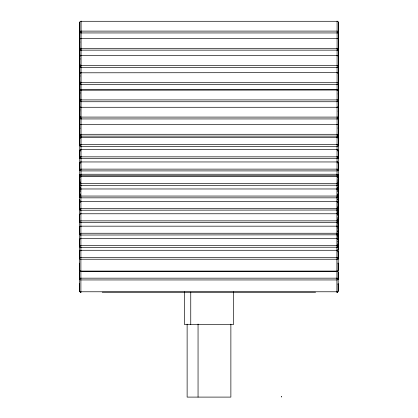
<?xml version="1.0" encoding="UTF-8"?>
<svg xmlns="http://www.w3.org/2000/svg" width="418" height="418" viewBox="0 0 418 418"><rect width="100%" height="100%" fill="white"/><g stroke="black" fill="none" stroke-linecap="round" stroke-linejoin="round"><path stroke-width="0.63" d="M337.357 247.216L80.893 247.43A1.291 0.664 0 0 1 79.603 246.761L79.603 239.676A1.291 0.664 0 0 1 79.984 239.211M337.368 234.817L80.899 235.031A1.291 0.664 0 0 1 79.608 234.362L79.613 227.277A1.291 0.664 0 0 1 79.99 226.812M337.373 222.418L80.909 222.632A1.291 0.664 0 0 1 79.613 221.963L79.619 214.878A1.291 0.664 0 0 1 80 214.413M337.378 210.019L80.914 210.233A1.291 0.664 0 0 1 79.624 209.57L79.624 202.484A1.291 0.664 0 0 1 80.005 202.014M338.052 189.751A1.291 0.664 0 0 1 338.23 190.085A1.291 1.108 0 0 0 336.934 188.973L80.925 188.973A1.291 1.108 0 0 0 79.634 190.085L79.598 270.404A1.291 1.108 0 0 0 80.888 271.512L337.357 271.528M337.394 185.221L80.93 185.435A1.291 0.664 0 0 1 79.634 184.772L79.639 177.687A1.291 0.664 0 0 1 80.016 177.216M79.65 283.853A1.291 0.664 0 0 0 79.603 284.026L79.603 291.111A1.291 1.108 0 0 0 80.893 292.219L80.705 292.37M338.026 271.862A1.291 0.664 0 0 1 338.199 272.191L338.193 279.276A1.291 0.664 0 0 1 336.898 279.945L80.888 279.945A1.291 0.664 0 0 1 79.598 279.276L79.603 272.191A1.291 0.664 0 0 1 79.979 271.726M79.645 263.147A1.291 0.664 0 0 0 79.598 263.319L79.598 270.404A1.291 0.664 0 0 0 80.888 271.068L336.898 271.068A1.291 0.664 0 0 0 338.193 270.404L338.193 263.319A1.291 0.664 0 0 0 338.021 262.985M79.608 246.197L79.613 239.112M79.619 233.798L79.619 226.713M79.624 221.399L79.629 214.314M79.666 202.448L79.671 199.856L79.728 202.709M79.66 196.308L79.645 176.177A1.291 1.223 -0.1 0 1 80.94 174.959L80.935 176.84M79.723 202.385L79.723 200.023M80.104 195.29A1.291 0.664 0 0 1 79.728 194.819L79.739 187.28A1.291 0.664 0 0 1 80.12 186.809M80.11 183A1.291 0.664 0 0 1 79.733 182.53L79.744 174.99A1.291 0.664 0 0 1 80.125 174.52M337.969 162.231A1.291 0.664 0 0 1 338.35 162.701L338.334 170.246A1.291 0.664 0 0 1 337.044 170.91L81.035 170.91A1.291 0.664 0 0 1 79.739 170.246L79.754 162.701A1.291 0.664 0 0 1 80.131 162.231M337.979 149.947A1.291 0.664 0 0 1 338.355 150.417L338.34 157.957A1.291 0.664 0 0 1 337.049 158.621L81.04 158.621A1.291 0.664 0 0 1 79.749 157.957L79.76 150.417A1.291 0.664 0 0 1 80.141 149.947M338.392 22.191L338.35 145.668A1.291 0.664 0 0 1 337.054 146.331L81.045 146.331A1.291 0.664 0 0 1 79.754 145.668L79.796 22.191A1.291 0.909 0 0 1 81.087 21.287L337.096 21.287A1.291 0.909 0 0 1 338.392 22.196L338.397 31.867M80.893 272.264L80.893 292.365M80.904 226.023L80.893 250.56M80.909 213.624L80.909 226.572M80.92 201.225L80.909 213.75A1.291 1.108 0 0 0 79.619 214.878M80.925 188.831L80.92 201.283M80.538 271.606L80.888 271.695L80.893 250.356M80.387 174.87A1.291 0.664 0 0 0 79.739 175.445A1.291 1.108 0 0 1 81.029 174.337L81.029 174.52M81.04 161.907L81.035 174.358M81.045 149.618L81.04 162.027A1.291 1.108 0 0 0 79.744 163.161A1.291 0.664 0 0 1 80.125 162.691M81.05 137.329L81.045 149.942M81.071 89.374L81.071 72.539M81.076 55.338L81.076 72.178M81.082 54.977L81.082 38.268M336.903 272.264L336.903 292.219A1.291 1.108 0 0 0 338.193 291.111L338.199 284.026A1.291 0.664 0 0 0 338.026 283.697M337.232 271.475A1.291 1.108 0 0 1 336.898 271.512L336.898 250.23M336.913 226.023L336.903 250.387A1.291 1.108 0 0 1 338.031 252.064M336.929 201.225L336.924 213.682M336.934 188.831L336.929 201.283M337.096 21.078L337.096 37.782M337.054 149.618L337.049 162.069A1.291 1.108 0 0 1 338.34 163.161A1.291 0.664 0 0 0 337.958 162.691M337.06 137.329L337.054 149.942M337.065 124.261L337.06 137.209M337.07 106.935L337.07 123.775M337.075 106.574L337.075 89.692L337.075 90.069A1.291 0.909 0 0 1 338.371 90.988M337.08 72.539L337.08 89.374M337.086 55.338L337.086 72.178M337.091 54.977L337.091 38.268M338.026 259.15A1.291 1.108 0 0 0 338.199 258.596L338.193 251.484A1.291 0.664 0 0 0 338.021 251.155M337.253 247.075L336.903 247.43A1.291 0.664 0 0 0 338.193 246.761L338.209 239.112A1.291 0.664 0 0 0 338.037 238.782M338.042 226.384A1.291 0.664 0 0 1 338.214 226.713L338.193 270.404A1.291 1.108 0 0 1 337.545 271.366M336.918 226.572L336.918 222.632A1.291 0.664 0 0 0 338.209 221.963L338.225 214.314A1.291 0.664 0 0 0 338.052 213.985M337.885 213.755A1.291 1.223 -0.1 0 0 338.261 212.893L338.24 176.177A1.291 1.223 -0.1 0 0 337.284 175.001M337.948 199.099A1.291 0.664 0 0 1 338.329 199.569L338.298 248.971A1.291 1.223 -0.1 0 1 337.916 249.839M337.943 195.29A1.291 0.664 0 0 0 338.324 194.819L338.334 187.28A1.291 0.664 0 0 0 337.958 186.809M337.948 183A1.291 0.664 0 0 0 338.329 182.53L338.34 174.99A1.291 0.664 0 0 0 337.963 174.52M337.279 55.416L337.086 55.667L337.436 55.495M337.269 72.617L80.617 72.805M337.263 89.818L80.611 90.006M79.765 125.384A1.291 0.909 0 0 1 81.055 124.475L337.065 124.475L337.253 124.214M337.289 185.085L336.939 185.435L336.939 189.38M337.279 197.484L336.929 197.834L80.92 197.834A1.291 0.664 0 0 1 79.629 197.171A1.291 1.108 0 0 1 80.92 196.058L336.929 196.058A1.291 1.108 0 0 1 338.225 197.171A1.291 0.664 0 0 1 336.929 197.834L337.389 197.62M337.274 209.878L336.924 210.233A1.291 0.664 0 0 0 338.214 209.57A1.291 1.108 0 0 0 336.924 208.457L80.914 208.457A1.291 1.108 0 0 0 79.624 209.57M337.269 222.277L336.918 222.632L336.918 213.75A1.291 1.108 0 0 1 338.214 214.878A1.291 0.664 0 0 0 338.042 214.549M337.258 234.676L336.908 235.031A1.291 0.664 0 0 0 338.204 234.362A1.291 1.108 0 0 0 336.908 233.254L80.899 233.254A1.291 1.108 0 0 0 79.608 234.362M337.446 32.625L337.096 32.944L81.087 32.944A1.291 0.92 0 0 1 79.791 32.019A1.291 0.92 0 0 1 81.087 31.099M337.441 49.826L337.091 50.139L81.082 50.139A1.291 0.92 0 0 1 79.786 49.219A1.291 0.92 0 0 1 81.082 48.3M337.436 67.021L337.086 67.34L81.076 67.34A1.291 0.92 0 0 1 79.781 66.42A1.291 0.92 0 0 1 81.076 65.495L337.086 65.511A1.291 0.92 0 0 1 338.376 66.415A1.291 0.92 0 0 1 337.086 67.34L337.54 67.136M337.425 84.222L337.08 84.535L81.071 84.535A1.291 0.92 0 0 1 79.775 83.616A1.291 0.92 0 0 1 81.066 82.696L337.08 82.712A1.291 0.92 0 0 1 338.371 83.616A1.291 0.92 0 0 1 337.08 84.535L337.535 84.337M337.42 101.422L337.07 101.736L81.066 101.736A1.291 0.92 0 0 1 79.77 100.816A1.291 0.92 0 0 1 81.061 99.892M337.415 118.618L337.065 118.937L81.055 118.937A1.291 0.92 0 0 1 79.765 118.012A1.291 0.92 0 0 1 81.055 117.092L337.065 117.108A1.291 0.92 0 0 1 338.361 118.012A1.291 0.92 0 0 1 337.065 118.937L337.525 118.733M337.41 135.819L337.06 136.132L81.05 136.132A1.291 0.92 0 0 1 79.76 135.213A1.291 0.92 0 0 1 81.05 134.293L337.06 134.303A1.291 0.92 0 0 1 338.355 135.213L338.355 144.889A1.291 0.92 0 0 1 337.979 145.542M80.695 144.821L81.045 144.56L337.054 144.56L337.404 144.821M80.69 157.111L81.04 156.844L337.049 156.844L337.399 157.111M80.684 169.4L81.035 169.133L337.044 169.133L337.394 169.4M80.538 257.728L80.888 257.462L336.898 257.462L337.248 257.728M80.543 278.435L80.888 278.169L336.898 278.169L337.248 278.435M337.43 72.69L337.08 72.868A1.291 0.909 0 0 1 338.376 73.787M337.425 89.891L80.716 89.891M337.07 107.264L337.42 107.092M337.551 32.74L337.096 32.944A1.291 0.92 0 0 0 338.387 32.019A1.291 0.92 0 0 0 337.096 31.099L81.087 31.115M337.545 49.935L337.091 50.139A1.291 0.92 0 0 0 338.381 49.219A1.291 0.92 0 0 0 337.091 48.3M337.53 101.532L337.07 101.736A1.291 0.92 0 0 0 338.366 100.816A1.291 0.92 0 0 0 337.07 99.892M337.519 135.928L337.06 136.132A1.291 0.92 0 0 0 338.355 135.213M80.59 144.738L81.045 144.56A1.291 1.108 0 0 0 79.754 145.668M80.58 157.027L81.04 156.844A1.291 1.108 0 0 0 79.749 157.957M80.575 169.316L81.035 169.133A1.291 1.108 0 0 0 79.739 170.246M80.428 257.645L80.888 257.462A1.291 1.108 0 0 0 79.592 258.57A1.291 1.108 0 0 0 79.645 258.883M80.434 278.351L80.888 278.169A1.291 1.108 0 0 0 79.598 279.276M79.634 184.772A1.291 1.108 0 0 1 80.93 183.659L336.939 183.659A1.291 1.108 0 0 1 338.23 184.772A1.291 0.664 0 0 1 336.939 185.435L337.138 174.902M337.41 137.376L80.7 137.376M337.404 149.665L80.695 149.665M337.394 161.954L80.684 161.954M337.389 174.243L80.679 174.243M80.543 292.318L80.893 292.219M80.543 250.283L337.248 250.283M80.481 174.99L80.94 174.959L80.59 174.933M336.95 174.959L337.3 174.933M337.519 137.459L337.06 137.475A1.291 1.108 0 0 1 338.355 138.583L338.303 243.516A1.291 1.108 0 0 1 337.927 244.3M337.509 149.749L337.054 149.759A1.291 1.108 0 0 1 338.345 150.872A1.291 0.664 0 0 0 337.969 150.402M337.504 162.038L337.044 161.865L337.039 174.52M337.498 174.327L337.039 174.316A1.291 1.108 0 0 1 338.334 175.445A1.291 0.664 0 0 0 337.687 174.87M336.898 250.377L337.357 250.366M80.627 38.409L337.091 38.482A1.291 0.909 0 0 1 338.387 39.391M81.082 48.31L337.091 48.31M81.066 99.907L337.07 99.907M80.909 213.77L336.918 213.77M102.227 292.219L315.569 292.219M337.357 292.234L336.903 292.219L337.253 292.318M80.622 55.604L81.076 55.667M336.898 271.512L337.248 271.606M80.711 107.092C81.238 107.703 81.008 106.334 81.061 107.28L81.061 123.775M80.862 137.323L81.05 137.475A1.291 1.108 0 0 0 79.76 138.583A1.291 0.664 0 0 1 80.402 138.008M80.857 149.613L81.045 149.759A1.291 1.108 0 0 0 79.749 150.872A1.291 0.664 0 0 1 80.131 150.402M80.7 250.225L80.888 250.377A1.291 1.108 0 0 0 79.598 251.484L79.592 258.57A1.291 0.664 0 0 0 79.645 258.768M80.737 32.625L81.087 32.944L80.899 32.552M80.731 49.826L81.082 50.139L80.893 49.747M80.726 67.021L81.076 67.34L80.883 66.948M80.721 84.222L81.071 84.535L80.878 84.149M80.716 101.422L81.066 101.736L80.873 101.344M80.705 118.618L81.055 118.937L80.867 118.545M80.7 135.819L81.05 136.132L80.862 135.74M80.58 185.085L80.93 185.435L80.93 189.38M80.569 197.484L80.92 197.834L80.731 197.39M80.564 209.878L80.914 210.233L80.726 209.789M80.559 222.277L80.909 222.632L80.716 222.188M80.549 234.676L80.899 235.031L80.711 234.587M80.543 247.075L80.893 247.43L80.705 246.986M337.242 144.879L337.054 144.56A1.291 1.108 0 0 1 338.35 145.668M337.237 157.168L337.049 156.844A1.291 1.108 0 0 1 338.34 157.957M337.232 169.452L337.044 169.133A1.291 1.108 0 0 1 338.334 170.246M337.086 257.781L336.898 257.462A1.291 1.108 0 0 1 338.188 258.57A1.291 0.664 0 0 1 338.026 258.93M337.091 278.487L336.898 278.169A1.291 1.108 0 0 1 338.193 279.276M80.737 184.991L80.93 185.435L80.93 176.553M338.387 32.019L338.361 135.061M337.911 241.944A1.291 1.223 -0.1 0 0 338.287 241.081L338.24 176.177A1.291 0.423 0 0 0 336.945 175.759L80.94 175.759A1.291 0.423 0 0 0 79.645 176.177L79.65 180.691A1.291 0.423 0 0 0 80.026 180.989M337.911 244.164A1.291 0.423 0 0 1 338.293 244.462L338.298 248.971A1.291 0.423 0 0 1 337.916 249.269M81.092 21.067L81.087 37.782M81.066 106.574L81.066 89.692L81.066 90.069A1.291 0.909 0 0 0 79.775 90.988M81.055 124.261L81.05 137.747M79.796 22.191L79.801 31.867M79.791 32.019L79.801 99.526M79.791 99.677L79.796 116.727M79.775 83.616L79.775 100.665M79.77 100.816L79.765 135.061M79.76 135.213L79.733 194.365A1.291 1.108 0 0 0 80.115 195.149M80.031 183.209A1.291 1.223 -0.1 0 0 79.655 184.072L79.728 196.298M79.639 196.11L79.639 177.687A1.291 1.108 0 0 1 80.93 176.574L336.939 176.574A1.291 1.108 0 0 1 338.235 177.687A1.291 0.664 0 0 0 337.854 177.216M281.622 396.557L281.622 396.938M281.361 396.557L281.361 396.938M233.631 291.795L233.631 324.446L184.375 324.446L184.375 291.795M230.872 324.133L230.872 397.1L187.128 397.1L187.128 324.133M198.054 324.049L198.054 397.1M190.754 292.119L190.754 324.446M79.791 39.391A1.291 0.909 0 0 1 81.082 38.482M79.963 59.351A1.291 0.909 0 0 1 79.791 58.896M79.969 49.523A1.291 0.909 0 0 1 79.969 48.613M79.781 73.787A1.291 0.909 0 0 1 81.071 72.884M79.953 93.747A1.291 0.909 0 0 1 79.781 93.292M79.958 83.919A1.291 0.909 0 0 1 79.958 83.01M338.376 93.292A1.291 0.92 0 0 1 337.995 93.945M337.932 211.842A1.291 0.664 0 0 1 338.314 212.313A1.291 1.108 0 0 0 337.932 211.529M337.927 219.868A1.291 0.664 0 0 0 338.308 219.398A1.291 1.108 0 0 0 337.927 218.614M337.932 231.697A1.291 0.664 0 0 0 338.308 231.227A1.291 1.108 0 0 1 337.932 232.016M337.937 224.931A1.291 1.108 0 0 0 338.314 224.142A1.291 0.664 0 0 0 337.937 223.677M79.624 202.484A1.291 1.108 0 0 1 80.92 201.371L336.929 201.371A1.291 1.108 0 0 1 338.219 202.484A1.291 0.664 0 0 0 337.577 201.904M338.047 221.733A1.291 0.664 0 0 0 338.219 221.399A1.291 1.108 0 0 1 338.047 221.953M338.225 214.314A1.291 1.108 0 0 1 338.052 214.868M79.969 109.809A1.291 0.909 0 0 1 79.796 109.354M79.969 100.142A1.291 0.92 0 0 1 79.969 99.218M79.796 89.854A1.291 0.909 0 0 1 79.969 89.4M79.974 99.98A1.291 0.909 0 0 1 79.974 99.071M338.35 99.291A1.291 0.92 0 0 1 338.35 99.766M338.193 246.761A1.291 1.108 0 0 0 336.903 245.653L80.893 245.653A1.291 1.108 0 0 0 79.603 246.761M79.603 239.676A1.291 1.108 0 0 1 80.899 238.568L336.908 238.568A1.291 1.108 0 0 1 338.199 239.676A1.291 0.664 0 0 0 337.556 239.101M337.545 250.91A1.291 0.664 0 0 1 337.812 251.014M79.613 227.277A1.291 1.108 0 0 1 80.904 226.169L336.913 226.169A1.291 1.108 0 0 1 338.209 227.277A1.291 0.664 0 0 0 338.031 226.948M338.031 246.531A1.291 0.664 0 0 0 338.204 246.197A1.291 1.108 0 0 1 338.031 246.751M338.209 239.112A1.291 1.108 0 0 1 338.037 239.666M337.561 226.702A1.291 0.664 0 0 1 337.828 226.812M79.963 127.009A1.291 0.909 0 0 1 79.791 126.555M79.958 117.338A1.291 0.92 0 0 1 79.958 116.418M79.791 107.05A1.291 0.909 0 0 1 79.963 106.595M79.969 117.181A1.291 0.909 0 0 1 79.969 116.272M338.005 127.208A1.291 0.92 0 0 0 338.387 126.555L338.402 55.453A1.291 0.909 0 0 0 338.361 55.218M338.005 106.407A1.291 0.909 0 0 1 338.387 107.05M338.005 116.225A1.291 0.92 0 0 1 338.005 117.531M338.188 258.57A1.291 0.664 0 0 1 336.898 259.233L80.888 259.233A1.291 0.664 0 0 1 79.592 258.57L79.608 251.511A1.291 0.664 0 0 1 79.979 251.014M338.193 263.319A1.291 1.108 0 0 1 338.021 263.873M79.645 263.606A1.291 1.108 0 0 1 79.598 263.319M79.979 75.412A1.291 0.909 0 0 1 79.807 74.958M79.979 65.741A1.291 0.92 0 0 1 79.979 64.821M79.807 55.453A1.291 0.909 0 0 1 79.979 54.998M79.984 65.584A1.291 0.909 0 0 1 79.984 64.675M338.402 74.958A1.291 0.92 0 0 1 338.361 75.198M338.361 64.894A1.291 0.92 0 0 1 338.361 65.37M338.355 65.041A1.291 0.92 0 0 1 338.355 65.522M337.948 181.746A1.291 1.108 0 0 1 338.329 182.53M337.953 194.835A1.291 0.664 0 0 0 338.329 194.365A1.291 1.108 0 0 1 337.953 195.149M338.334 187.28A1.291 1.108 0 0 1 337.958 188.063M80.12 188.063A1.291 1.108 0 0 1 79.739 187.28M80.115 194.835A1.291 0.664 0 0 1 79.733 194.365M79.733 182.53A1.291 1.108 0 0 1 80.11 181.746M337.885 212.59A1.291 0.423 0 0 1 338.261 212.893M337.885 217.7A1.291 0.423 0 0 0 338.266 217.402A1.291 1.223 -0.1 0 1 337.885 218.264M337.89 203.503A1.291 1.223 -0.1 0 1 338.266 204.365A1.291 0.423 0 0 1 337.89 204.668A1.291 0.423 0 0 1 338.256 204.998A1.291 1.223 -0.1 0 1 337.875 205.86M337.885 198.994A1.291 1.223 -0.1 0 1 338.261 199.856A1.291 0.423 0 0 0 337.885 199.558M337.896 228.38A1.291 0.423 0 0 1 338.277 228.677A1.291 1.223 -0.1 0 1 337.896 229.539M337.901 233.484A1.291 0.423 0 0 0 338.282 233.187A1.291 1.223 -0.1 0 1 337.901 234.049M337.906 220.453A1.291 0.423 0 0 0 338.282 220.155A1.291 1.223 -0.1 0 0 337.906 219.288M337.901 214.779A1.291 1.223 -0.1 0 1 338.277 215.641A1.291 0.423 0 0 0 337.901 215.343M337.906 236.269A1.291 0.423 0 0 1 338.282 236.567A1.291 1.223 -0.1 0 1 337.906 237.434M338.287 241.081A1.291 0.423 0 0 1 337.911 241.379M337.911 228.343A1.291 0.423 0 0 0 338.293 228.045A1.291 1.223 -0.1 0 0 337.911 227.183M337.906 222.674A1.291 1.223 -0.1 0 1 338.287 223.536A1.291 0.423 0 0 0 337.906 223.238M337.869 197.97A1.291 1.223 -0.1 0 0 338.246 197.103A1.291 0.423 0 0 0 337.869 196.805A1.291 0.423 0 0 0 338.261 196.476A1.291 1.223 -0.1 0 0 337.88 195.608M337.875 201.915A1.291 0.423 0 0 0 338.251 201.617A1.291 1.223 -0.1 0 1 337.875 202.479M337.875 187.719A1.291 1.223 -0.1 0 1 338.251 188.581A1.291 0.423 0 0 1 337.875 188.879A1.291 0.423 0 0 1 338.24 189.213A1.291 1.223 -0.1 0 1 337.859 190.075M337.869 183.209A1.291 1.223 -0.1 0 1 338.246 184.072A1.291 0.423 0 0 0 337.869 183.774M79.655 184.072A1.291 0.423 0 0 1 80.031 183.774M80.037 187.719A1.291 1.223 -0.1 0 0 79.655 188.581A1.291 0.423 0 0 0 80.037 188.879A1.291 0.423 0 0 0 79.645 189.213A1.291 1.223 -0.1 0 0 80.021 190.075M80.037 201.915A1.291 0.423 0 0 1 79.655 201.617A1.291 1.223 -0.1 0 0 80.037 202.479M79.948 110.942A1.291 0.909 0 0 1 79.775 110.488M79.953 101.119A1.291 0.909 0 0 1 79.953 100.21M338.371 110.488A1.291 0.92 0 0 1 337.99 111.141M337.995 100.022A1.291 0.909 0 0 1 337.995 101.302M337.389 150.229A1.291 0.664 0 0 1 337.702 150.297M337.963 170.257A1.291 0.664 0 0 0 338.345 169.786A1.291 1.108 0 0 1 337.963 170.575M338.35 162.701A1.291 1.108 0 0 1 337.969 163.49M80.131 163.49A1.291 1.108 0 0 1 79.754 162.701M80.131 170.575A1.291 1.108 0 0 1 79.749 169.786A1.291 0.664 0 0 0 80.125 170.257M337.864 194.02A1.291 0.423 0 0 0 338.246 193.722A1.291 1.223 -0.1 0 1 337.864 194.584M337.864 180.989A1.291 0.423 0 0 0 338.246 180.691A1.291 1.223 -0.1 0 0 337.864 179.824M79.65 180.691A1.291 1.223 -0.1 0 1 80.026 179.824M80.026 194.02A1.291 0.423 0 0 1 79.65 193.722A1.291 1.223 -0.1 0 0 80.026 194.584M337.927 224.132A1.291 0.664 0 0 1 338.303 224.602A1.291 1.108 0 0 0 337.927 223.813M337.922 232.152A1.291 0.664 0 0 0 338.303 231.687A1.291 1.108 0 0 0 337.922 230.898M338.303 243.516A1.291 0.664 0 0 1 337.927 243.987M337.927 237.215A1.291 1.108 0 0 0 338.308 236.431A1.291 0.664 0 0 0 337.927 235.961M338.381 56.592A1.291 0.909 0 0 0 337.086 55.683L81.076 55.683A1.291 0.909 0 0 0 79.786 56.592M79.958 76.546A1.291 0.909 0 0 1 79.786 76.092M79.963 66.718A1.291 0.909 0 0 1 79.963 65.814M337.974 138.112A1.291 0.664 0 0 1 338.355 138.583M337.974 157.967A1.291 0.664 0 0 0 338.35 157.502A1.291 1.108 0 0 1 337.974 158.286M338.355 150.417A1.291 1.108 0 0 1 337.979 151.201M80.141 151.201A1.291 1.108 0 0 1 79.76 150.417M80.136 158.286A1.291 1.108 0 0 1 79.754 157.502A1.291 0.664 0 0 0 80.136 157.967M337.065 124.475A1.291 0.909 0 0 1 338.355 125.384M80.141 145.532A1.291 0.909 0 0 1 79.765 144.889M80.146 135.704A1.291 0.909 0 0 1 80.146 134.418M337.984 134.418A1.291 0.909 0 0 1 337.984 135.704M79.969 42.15A1.291 0.909 0 0 1 79.796 41.695M79.974 32.322A1.291 0.909 0 0 1 79.974 31.413M338.35 31.632A1.291 0.92 0 0 1 338.35 32.108M79.634 190.085A1.291 0.664 0 0 1 80.59 189.443M80.016 201.445A1.291 0.664 0 0 0 79.634 201.915A1.291 1.108 0 0 0 79.807 202.469M338.052 209.334A1.291 0.664 0 0 0 338.225 209A1.291 1.108 0 0 1 338.052 209.554M337.854 201.445A1.291 0.664 0 0 1 338.23 201.915A1.291 1.108 0 0 1 337.854 202.699M337.582 189.506A1.291 0.664 0 0 1 337.849 189.615M337.958 182.546A1.291 0.664 0 0 0 338.34 182.076A1.291 1.108 0 0 1 337.958 182.859M338.34 174.99A1.291 1.108 0 0 1 337.963 175.774M80.125 175.774A1.291 1.108 0 0 1 79.744 174.99M80.12 182.859A1.291 1.108 0 0 1 79.744 182.076A1.291 0.664 0 0 0 80.12 182.546M338.209 221.963A1.291 1.108 0 0 0 336.918 220.856L80.909 220.856A1.291 1.108 0 0 0 79.613 221.963M338.037 234.132A1.291 0.664 0 0 0 338.214 233.798A1.291 1.108 0 0 1 338.037 234.352M338.214 226.713A1.291 1.108 0 0 1 338.042 227.267M337.943 199.553A1.291 0.664 0 0 1 338.319 200.023A1.291 1.108 0 0 0 337.937 199.24M337.937 207.579A1.291 0.664 0 0 0 338.314 207.109A1.291 1.108 0 0 0 337.937 206.325M337.937 219.408A1.291 0.664 0 0 0 338.319 218.943A1.291 1.108 0 0 1 337.937 219.727M337.943 212.642A1.291 1.108 0 0 0 338.319 211.858A1.291 0.664 0 0 0 337.943 211.388A1.291 1.223 -0.1 0 1 338.277 212.26A1.291 0.423 0 0 1 337.896 212.558M337.89 220.485A1.291 0.423 0 0 1 338.272 220.782A1.291 1.223 -0.1 0 1 337.89 221.65M337.896 225.595A1.291 0.423 0 0 0 338.272 225.292A1.291 1.223 -0.1 0 1 337.896 226.159M337.89 206.884A1.291 1.223 -0.1 0 1 338.272 207.751A1.291 0.423 0 0 0 337.89 207.453M338.366 108.189A1.291 0.909 0 0 0 337.07 107.28L81.061 107.28A1.291 0.909 0 0 0 79.77 108.184M80.146 128.331A1.291 0.909 0 0 1 79.77 127.689M79.942 118.315A1.291 0.909 0 0 1 79.948 117.406M338.366 127.689A1.291 0.92 0 0 1 337.984 128.342M337.99 117.223A1.291 0.909 0 0 1 337.99 118.503M337.948 187.264A1.291 0.664 0 0 1 338.324 187.734A1.291 1.108 0 0 0 337.948 186.951M337.943 194.036A1.291 1.108 0 0 1 338.324 194.819M337.943 207.124A1.291 0.664 0 0 0 338.324 206.654A1.291 1.108 0 0 1 337.948 207.438M338.329 199.569A1.291 1.108 0 0 1 337.948 200.353M80.11 186.951A1.291 1.108 0 0 0 79.728 187.734A1.291 0.664 0 0 1 80.11 187.264M79.728 194.819A1.291 1.108 0 0 1 80.104 194.036M80.11 200.353A1.291 1.108 0 0 1 79.906 200.123M79.974 58.781A1.291 0.909 0 0 1 79.801 58.327M79.974 49.11A1.291 0.92 0 0 1 79.974 48.19M79.801 38.822A1.291 0.909 0 0 1 79.974 38.367M79.979 48.953A1.291 0.909 0 0 1 79.979 48.044M338.397 58.327A1.291 0.92 0 0 1 338.355 58.567M338.355 48.263A1.291 0.92 0 0 1 338.355 48.739M338.355 38.587A1.291 0.909 0 0 1 338.397 38.827M338.35 48.41A1.291 0.92 0 0 1 338.35 48.89M337.88 209.805A1.291 0.423 0 0 0 338.256 209.507A1.291 1.223 -0.1 0 1 337.88 210.374M337.875 191.099A1.291 1.223 -0.1 0 1 338.256 191.966A1.291 0.423 0 0 0 337.875 191.663M80.042 191.099A1.291 1.223 -0.1 0 0 79.66 191.966A1.291 0.423 0 0 1 80.037 191.663M79.707 196.157A1.291 1.223 -0.1 0 1 80.042 195.608M338.293 244.462A1.291 1.223 -0.1 0 1 337.911 245.324M337.922 236.238A1.291 0.423 0 0 0 338.298 235.94A1.291 1.223 -0.1 0 0 337.922 235.073M337.916 230.564A1.291 1.223 -0.1 0 1 338.293 231.431A1.291 0.423 0 0 0 337.916 231.128M79.974 92.613A1.291 0.909 0 0 1 79.801 92.159M79.974 82.942A1.291 0.92 0 0 1 79.974 82.022M79.801 72.654A1.291 0.909 0 0 1 79.974 72.199M79.979 82.785A1.291 0.909 0 0 1 79.979 81.876M338.397 92.159A1.291 0.92 0 0 1 338.355 92.394M338.355 82.09A1.291 0.92 0 0 1 338.355 82.565M338.355 72.418A1.291 0.909 0 0 1 338.397 72.654M338.35 82.242A1.291 0.92 0 0 1 338.35 82.717M80.021 189.046A1.291 0.664 0 0 0 79.639 189.516A1.291 1.108 0 0 0 80.021 190.3M337.854 197.071A1.291 0.664 0 0 0 338.235 196.601A1.291 1.108 0 0 1 337.854 197.385M337.859 189.046A1.291 0.664 0 0 1 338.235 189.516A1.291 1.108 0 0 1 337.859 190.3M337.551 271.235A1.291 1.108 0 0 1 338.199 272.191L338.193 291.111A1.291 0.664 0 0 1 336.903 291.774L80.893 291.774A1.291 0.664 0 0 1 79.603 291.111L79.603 272.191A1.291 1.108 0 0 1 80.559 271.12M338.199 284.026A1.291 1.108 0 0 1 338.026 284.58M79.65 284.313A1.291 1.108 0 0 1 79.603 284.026"/></g></svg>
